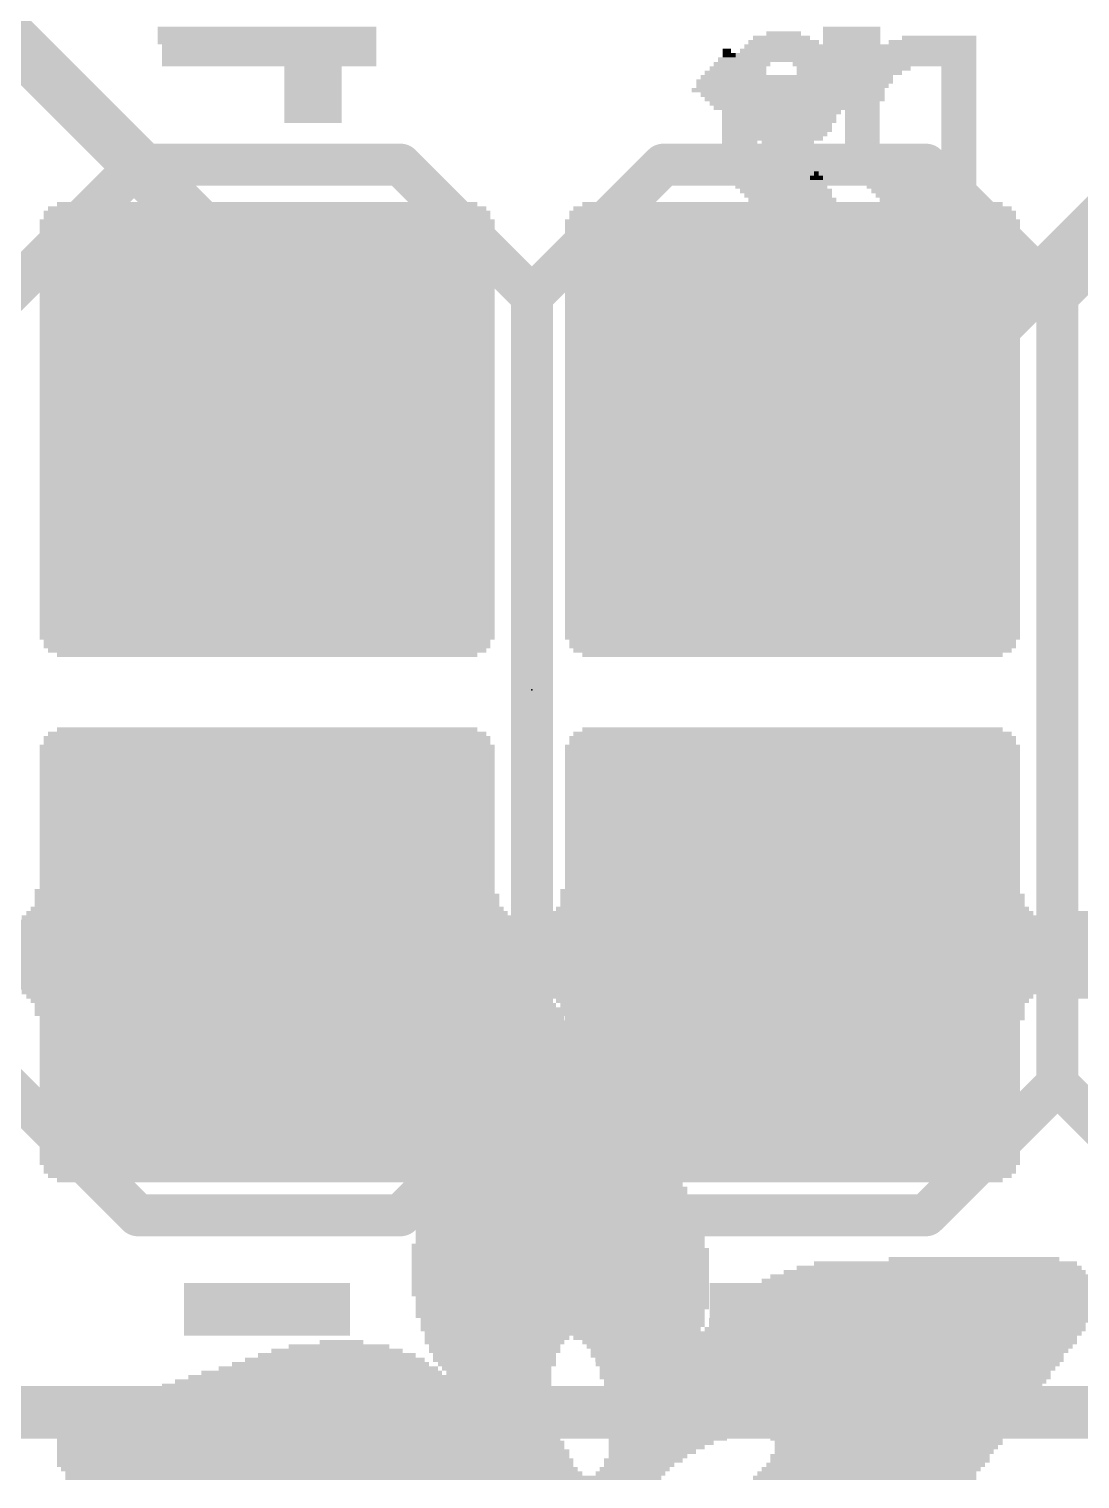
# Model space of a CAD drawing. Extents: x -0.1 to 50.9, y -0.1 to 23.
# Drawn here: x 22.97 to 28.05, y 7.61 to 14.63 of the extents above; entities that cross this region are included whole.
import ezdxf

# ---------------------------------------------------------------- set-up
doc = ezdxf.new("R2010")
doc.units = 0
for name, color, linetype in [('1', 12, 'CONTINUOUS'), ('16', 5, 'CONTINUOUS'), ('17', 110, 'CONTINUOUS'), ('200', 40, 'CONTINUOUS'), ('201', 6, 'CONTINUOUS'), ('21', 40, 'CONTINUOUS'), ('23', 53, 'CONTINUOUS')]:
    doc.layers.add(name, color=color, linetype=linetype)

# ---------------------------------------------------------------- blocks, each defined once
blk = doc.blocks.new('ROUNDP')
at = {"const_width": 0.5}
blk.add_lwpolyline([(0, -0.25, 1), (0, 0.25, 1), (0, -0.25)], format="xyb", dxfattribs=at)
blk = doc.blocks.new('RECT')
blk.add_solid([(-0.5, -0.5), (0.5, -0.5), (-0.5, 0.5), (0.5, 0.5)])

msp = doc.modelspace()

# ---------------------------------------------------------------- linework, layer by layer
at = {"layer": '1', "const_width": 0.254}
for points in [[(28.4191, 13.97), (27.1491, 12.7)], [(27.1491, 12.7), (26.67, 12.7)], [(38.227, 7.9375), (15.8115, 7.9375)]]:
    msp.add_lwpolyline(points, dxfattribs=at)
at = {"layer": '1', "const_width": 0.127}
for points in [[(26.67, 12.7635, 1), (26.67, 12.6365)], [(27.1041, 12.7449, 1), (27.194, 12.6551)], [(27.1491, 12.6365, 1), (27.1491, 12.7635)]]:
    msp.add_lwpolyline(points, format="xyb", dxfattribs=at)
at = {"layer": '16', "const_width": 0.254}
for points in [[(22.606, 14.859), (24.13, 13.335)], [(24.13, 13.335), (24.13, 12.7)]]:
    msp.add_lwpolyline(points, dxfattribs=at)
at = {"layer": '16', "const_width": 0.127}
for points in [[(24.1935, 13.335, 1), (24.0665, 13.335)], [(24.0851, 13.2901, 1), (24.1749, 13.3799)], [(24.0665, 12.7, 1), (24.1935, 12.7)]]:
    msp.add_lwpolyline(points, format="xyb", dxfattribs=at)
at = {"layer": '21', "const_width": 0.2032}
for points in [[(22.86, 13.335), (23.495, 13.97)], [(23.495, 13.97), (24.765, 13.97)], [(24.765, 13.97), (25.4, 13.335)], [(25.4, 13.335), (26.035, 13.97)], [(26.035, 13.97), (27.305, 13.97)], [(27.305, 13.97), (27.94, 13.335)], [(27.94, 13.335), (28.575, 13.97)], [(25.4, 13.335), (25.4, 9.525)], [(27.94, 13.335), (27.94, 9.525)], [(22.86, 9.525), (23.495, 8.89)], [(24.765, 8.89), (25.4, 9.525)], [(25.4, 9.525), (26.035, 8.89)], [(27.305, 8.89), (27.94, 9.525)], [(27.94, 9.525), (28.575, 8.89)], [(23.495, 8.89), (24.765, 8.89)], [(26.035, 8.89), (27.305, 8.89)]]:
    msp.add_lwpolyline(points, dxfattribs=at)
at = {"layer": '21', "const_width": 0.1016}
for points in [[(23.495, 14.0208, 1), (23.495, 13.9192)], [(23.5309, 13.9341, 1), (23.4591, 14.0059)], [(24.8009, 14.0059, 1), (24.7291, 13.9341)], [(24.765, 13.9192, 1), (24.765, 14.0208)], [(26.035, 14.0208, 1), (26.035, 13.9192)], [(26.0709, 13.9341, 1), (25.9991, 14.0059)], [(27.3409, 14.0059, 1), (27.2691, 13.9341)], [(27.305, 13.9192, 1), (27.305, 14.0208)], [(25.4508, 13.335, 1), (25.3492, 13.335)], [(25.3641, 13.3709, 1), (25.4359, 13.2991)], [(25.3641, 13.2991, 1), (25.4359, 13.3709)], [(27.9908, 13.335, 1), (27.8892, 13.335)], [(27.9041, 13.3709, 1), (27.9759, 13.2991)], [(27.9041, 13.2991, 1), (27.9759, 13.3709)], [(25.4359, 9.5609, 1), (25.3641, 9.4891)], [(25.4359, 9.4891, 1), (25.3641, 9.5609)], [(27.9759, 9.5609, 1), (27.9041, 9.4891)], [(27.9759, 9.4891, 1), (27.9041, 9.5609)], [(25.3492, 9.525, 1), (25.4508, 9.525)], [(27.8892, 9.525, 1), (27.9908, 9.525)], [(23.495, 8.9408, 1), (23.495, 8.8392)], [(23.4591, 8.8541, 1), (23.5309, 8.9259)], [(24.7291, 8.9259, 1), (24.8009, 8.8541)], [(24.765, 8.8392, 1), (24.765, 8.9408)], [(26.035, 8.9408, 1), (26.035, 8.8392)], [(25.9991, 8.8541, 1), (26.0709, 8.9259)], [(27.2691, 8.9259, 1), (27.3409, 8.8541)], [(27.305, 8.8392, 1), (27.305, 8.9408)]]:
    msp.add_lwpolyline(points, format="xyb", dxfattribs=at)
at = {"layer": '23'}
msp.add_point((25.4, 11.43), dxfattribs=at)

# ---------------------------------------------------------------- block references
at = {"layer": '17', "xscale": 1.6764, "yscale": 1.6764}
for p in [(24.13, 12.7), (24.13, 12.7), (26.67, 12.7), (26.67, 12.7), (24.13, 10.16), (24.13, 10.16), (26.67, 10.16), (26.67, 10.16)]:
    msp.add_blockref('ROUNDP', p, dxfattribs=at)
at = {"layer": '200'}
for p, xscale, yscale in [((24.1198, 14.6262), 1.0566, 0.0211), ((24.1198, 14.605), 1.0566, 0.0213), ((24.1198, 14.5838), 1.0566, 0.0211), ((26.9456, 14.6262), 0.2769, 0.0211), ((26.9456, 14.605), 0.2769, 0.0213), ((26.9456, 14.5838), 0.2769, 0.0211), ((24.1198, 14.5627), 1.0566, 0.0211), ((24.13, 14.5415), 1.0363, 0.0213), ((24.13, 14.5203), 1.0363, 0.0211), ((26.3423, 14.5203), 0.0406, 0.0211), ((26.9456, 14.5627), 0.2769, 0.0211), ((26.9456, 14.5415), 0.2769, 0.0213), ((26.9456, 14.5203), 0.2769, 0.0211), ((24.13, 14.4992), 1.0363, 0.0211), ((24.13, 14.478), 1.0363, 0.0213), ((24.13, 14.4568), 1.0363, 0.0211), ((24.3421, 14.4357), 0.2769, 0.0211), ((26.3639, 14.4357), 0.2108, 0.0211), ((26.3639, 14.4568), 0.1702, 0.0211), ((26.3525, 14.478), 0.1067, 0.0213), ((26.3538, 14.4992), 0.0635, 0.0211), ((26.9024, 14.4357), 0.3175, 0.0211), ((26.9126, 14.4568), 0.2972, 0.0211), ((26.9354, 14.4992), 0.2972, 0.0211), ((26.924, 14.478), 0.2743, 0.0213), ((24.3421, 14.4145), 0.2769, 0.0213), ((24.3421, 14.3933), 0.2769, 0.0211), ((24.3421, 14.3722), 0.2769, 0.0211), ((26.6179, 14.3722), 0.8458, 0.0211), ((26.6281, 14.3933), 0.8255, 0.0211), ((26.3843, 14.4145), 0.2972, 0.0213), ((26.8707, 14.4145), 0.381, 0.0213), ((24.3421, 14.351), 0.2769, 0.0213), ((24.3421, 14.3298), 0.2769, 0.0211), ((24.3421, 14.3087), 0.2769, 0.0211), ((26.5849, 14.3298), 0.8255, 0.0211), ((26.6065, 14.351), 0.823, 0.0213), ((26.6065, 14.3087), 0.7823, 0.0211), ((24.3421, 14.2875), 0.2769, 0.0213), ((24.3421, 14.2663), 0.2769, 0.0211), ((24.3421, 14.2452), 0.2769, 0.0211), ((24.3421, 14.224), 0.2769, 0.0213), ((26.6065, 14.2875), 0.7417, 0.0213), ((26.6078, 14.2663), 0.6985, 0.0211), ((26.6065, 14.2452), 0.6553, 0.0211), ((26.6078, 14.224), 0.5715, 0.0213), ((24.3421, 14.2028), 0.2769, 0.0211), ((24.3421, 14.1817), 0.2769, 0.0211), ((26.6167, 14.2028), 0.508, 0.0211), ((26.6065, 14.1817), 0.4013, 0.0211), ((26.6167, 14.1605), 0.254, 0.0213), ((24.1198, 13.7372), 2.159, 0.0211), ((24.1198, 13.7583), 2.1184, 0.0211), ((24.1198, 13.7795), 2.032, 0.0213), ((26.6598, 13.7372), 2.159, 0.0211), ((26.6598, 13.7583), 2.1184, 0.0211), ((26.6598, 13.7795), 2.032, 0.0213), ((24.1198, 13.6948), 2.1996, 0.0211), ((24.1198, 13.6737), 2.1996, 0.0211), ((24.1198, 13.716), 2.159, 0.0213), ((26.6598, 13.6948), 2.1996, 0.0211), ((26.6598, 13.6737), 2.1996, 0.0211), ((26.6598, 13.716), 2.159, 0.0213), ((24.1198, 13.6525), 2.1996, 0.0213), ((24.1198, 13.6313), 2.1996, 0.0211), ((24.1198, 13.6102), 2.1996, 0.0211), ((26.6598, 13.6525), 2.1996, 0.0213), ((26.6598, 13.6313), 2.1996, 0.0211), ((26.6598, 13.6102), 2.1996, 0.0211), ((24.1198, 13.589), 2.1996, 0.0213), ((24.1198, 13.5678), 2.1996, 0.0211), ((24.1198, 13.5467), 2.1996, 0.0211), ((24.1198, 13.5255), 2.1996, 0.0213), ((26.6598, 13.589), 2.1996, 0.0213), ((26.6598, 13.5678), 2.1996, 0.0211), ((26.6598, 13.5467), 2.1996, 0.0211), ((26.6598, 13.5255), 2.1996, 0.0213), ((24.1198, 13.5043), 2.1996, 0.0211), ((24.1198, 13.4832), 2.1996, 0.0211), ((24.1198, 13.462), 2.1996, 0.0213), ((26.6598, 13.5043), 2.1996, 0.0211), ((26.6598, 13.4832), 2.1996, 0.0211), ((26.6598, 13.462), 2.1996, 0.0213), ((24.1198, 13.4408), 2.1996, 0.0211), ((24.1198, 13.4197), 2.1996, 0.0211), ((24.1198, 13.3985), 2.1996, 0.0213), ((26.6598, 13.4408), 2.1996, 0.0211), ((26.6598, 13.4197), 2.1996, 0.0211), ((26.6598, 13.3985), 2.1996, 0.0213), ((24.1198, 13.3773), 2.1996, 0.0211), ((24.1198, 13.3562), 2.1996, 0.0211), ((24.1198, 13.335), 2.1996, 0.0213), ((24.1198, 13.3138), 2.1996, 0.0211), ((26.6598, 13.3773), 2.1996, 0.0211), ((26.6598, 13.3562), 2.1996, 0.0211), ((26.6598, 13.335), 2.1996, 0.0213), ((26.6598, 13.3138), 2.1996, 0.0211), ((24.1198, 13.2927), 2.1996, 0.0211), ((24.1198, 13.2715), 2.1996, 0.0213), ((24.1198, 13.2503), 2.1996, 0.0211), ((26.6598, 13.2927), 2.1996, 0.0211), ((26.6598, 13.2715), 2.1996, 0.0213), ((26.6598, 13.2503), 2.1996, 0.0211), ((24.1198, 13.2292), 2.1996, 0.0211), ((24.1198, 13.208), 2.1996, 0.0213), ((24.1198, 13.1868), 2.1996, 0.0211), ((26.6598, 13.2292), 2.1996, 0.0211), ((26.6598, 13.208), 2.1996, 0.0213), ((26.6598, 13.1868), 2.1996, 0.0211), ((24.1198, 13.1657), 2.1996, 0.0211), ((24.1198, 13.1445), 2.1996, 0.0213), ((24.1198, 13.1233), 2.1996, 0.0211), ((24.1198, 13.1022), 2.1996, 0.0211), ((26.6598, 13.1657), 2.1996, 0.0211), ((26.6598, 13.1445), 2.1996, 0.0213), ((26.6598, 13.1233), 2.1996, 0.0211), ((26.6598, 13.1022), 2.1996, 0.0211), ((24.1198, 13.081), 2.1996, 0.0213), ((24.1198, 13.0598), 2.1996, 0.0211), ((24.1198, 13.0387), 2.1996, 0.0211), ((26.6598, 13.081), 2.1996, 0.0213), ((26.6598, 13.0598), 2.1996, 0.0211), ((26.6598, 13.0387), 2.1996, 0.0211), ((24.1198, 13.0175), 2.1996, 0.0213), ((24.1198, 12.9963), 2.1996, 0.0211), ((24.1198, 12.9752), 2.1996, 0.0211), ((26.6598, 13.0175), 2.1996, 0.0213), ((26.6598, 12.9963), 2.1996, 0.0211), ((26.6598, 12.9752), 2.1996, 0.0211), ((24.1198, 12.954), 2.1996, 0.0213), ((24.1198, 12.9328), 2.1996, 0.0211), ((24.1198, 12.9117), 2.1996, 0.0211), ((26.6598, 12.954), 2.1996, 0.0213), ((26.6598, 12.9328), 2.1996, 0.0211), ((26.6598, 12.9117), 2.1996, 0.0211), ((24.1198, 12.8905), 2.1996, 0.0213), ((24.1198, 12.8693), 2.1996, 0.0211), ((24.1198, 12.8482), 2.1996, 0.0211), ((24.1198, 12.827), 2.1996, 0.0213), ((26.6598, 12.8905), 2.1996, 0.0213), ((26.6598, 12.8693), 2.1996, 0.0211), ((26.6598, 12.8482), 2.1996, 0.0211), ((26.6598, 12.827), 2.1996, 0.0213), ((24.1198, 12.8058), 2.1996, 0.0211), ((24.1198, 12.7847), 2.1996, 0.0211), ((24.1198, 12.7635), 2.1996, 0.0213), ((26.6598, 12.8058), 2.1996, 0.0211), ((26.6598, 12.7847), 2.1996, 0.0211), ((26.6598, 12.7635), 2.1996, 0.0213), ((24.1198, 12.7423), 2.1996, 0.0211), ((24.1198, 12.7212), 2.1996, 0.0211), ((24.1198, 12.7), 2.1996, 0.0213), ((26.6598, 12.7423), 2.1996, 0.0211), ((26.6598, 12.7212), 2.1996, 0.0211), ((26.6598, 12.7), 2.1996, 0.0213), ((24.1198, 12.6788), 2.1996, 0.0211), ((24.1198, 12.6577), 2.1996, 0.0211), ((24.1198, 12.6365), 2.1996, 0.0213), ((24.1198, 12.6153), 2.1996, 0.0211), ((26.6598, 12.6788), 2.1996, 0.0211), ((26.6598, 12.6577), 2.1996, 0.0211), ((26.6598, 12.6365), 2.1996, 0.0213), ((26.6598, 12.6153), 2.1996, 0.0211), ((24.1198, 12.5942), 2.1996, 0.0211), ((24.1198, 12.573), 2.1996, 0.0213), ((24.1198, 12.5518), 2.1996, 0.0211), ((26.6598, 12.5942), 2.1996, 0.0211), ((26.6598, 12.573), 2.1996, 0.0213), ((26.6598, 12.5518), 2.1996, 0.0211), ((24.1198, 12.5307), 2.1996, 0.0211), ((24.1198, 12.5095), 2.1996, 0.0213), ((24.1198, 12.4883), 2.1996, 0.0211), ((26.6598, 12.5307), 2.1996, 0.0211), ((26.6598, 12.5095), 2.1996, 0.0213), ((26.6598, 12.4883), 2.1996, 0.0211), ((24.1198, 12.4672), 2.1996, 0.0211), ((24.1198, 12.446), 2.1996, 0.0213), ((24.1198, 12.4248), 2.1996, 0.0211), ((24.1198, 12.4037), 2.1996, 0.0211), ((26.6598, 12.4672), 2.1996, 0.0211), ((26.6598, 12.446), 2.1996, 0.0213), ((26.6598, 12.4248), 2.1996, 0.0211), ((26.6598, 12.4037), 2.1996, 0.0211), ((24.1198, 12.3825), 2.1996, 0.0213), ((24.1198, 12.3613), 2.1996, 0.0211), ((24.1198, 12.3402), 2.1996, 0.0211), ((26.6598, 12.3825), 2.1996, 0.0213), ((26.6598, 12.3613), 2.1996, 0.0211), ((26.6598, 12.3402), 2.1996, 0.0211), ((24.1198, 12.319), 2.1996, 0.0213), ((24.1198, 12.2978), 2.1996, 0.0211), ((24.1198, 12.2767), 2.1996, 0.0211), ((26.6598, 12.319), 2.1996, 0.0213), ((26.6598, 12.2978), 2.1996, 0.0211), ((26.6598, 12.2767), 2.1996, 0.0211), ((24.1198, 12.2555), 2.1996, 0.0213), ((24.1198, 12.2343), 2.1996, 0.0211), ((24.1198, 12.2132), 2.1996, 0.0211), ((24.1198, 12.192), 2.1996, 0.0213), ((26.6598, 12.2555), 2.1996, 0.0213), ((26.6598, 12.2343), 2.1996, 0.0211), ((26.6598, 12.2132), 2.1996, 0.0211), ((26.6598, 12.192), 2.1996, 0.0213), ((24.1198, 12.1708), 2.1996, 0.0211), ((24.1198, 12.1497), 2.1996, 0.0211), ((24.1198, 12.1285), 2.1996, 0.0213), ((26.6598, 12.1708), 2.1996, 0.0211), ((26.6598, 12.1497), 2.1996, 0.0211), ((26.6598, 12.1285), 2.1996, 0.0213), ((24.1198, 12.1073), 2.1996, 0.0211), ((24.1198, 12.0862), 2.1996, 0.0211), ((24.1198, 12.065), 2.1996, 0.0213), ((26.6598, 12.1073), 2.1996, 0.0211), ((26.6598, 12.0862), 2.1996, 0.0211), ((26.6598, 12.065), 2.1996, 0.0213), ((24.1198, 12.0438), 2.1996, 0.0211), ((24.1198, 12.0227), 2.1996, 0.0211), ((24.1198, 12.0015), 2.1996, 0.0213), ((24.1198, 11.9803), 2.1996, 0.0211), ((26.6598, 12.0438), 2.1996, 0.0211), ((26.6598, 12.0227), 2.1996, 0.0211), ((26.6598, 12.0015), 2.1996, 0.0213), ((26.6598, 11.9803), 2.1996, 0.0211), ((24.1198, 11.9592), 2.1996, 0.0211), ((24.1198, 11.938), 2.1996, 0.0213), ((24.1198, 11.9168), 2.1996, 0.0211), ((26.6598, 11.9592), 2.1996, 0.0211), ((26.6598, 11.938), 2.1996, 0.0213), ((26.6598, 11.9168), 2.1996, 0.0211), ((24.1198, 11.8957), 2.1996, 0.0211), ((24.1198, 11.8745), 2.1996, 0.0213), ((24.1198, 11.8533), 2.1996, 0.0211), ((26.6598, 11.8957), 2.1996, 0.0211), ((26.6598, 11.8745), 2.1996, 0.0213), ((26.6598, 11.8533), 2.1996, 0.0211), ((24.1198, 11.8322), 2.1996, 0.0211), ((24.1198, 11.811), 2.1996, 0.0213), ((24.1198, 11.7898), 2.1996, 0.0211), ((26.6598, 11.8322), 2.1996, 0.0211), ((26.6598, 11.811), 2.1996, 0.0213), ((26.6598, 11.7898), 2.1996, 0.0211), ((24.1198, 11.7687), 2.1996, 0.0211), ((24.1198, 11.7475), 2.1996, 0.0213), ((24.1198, 11.7263), 2.1996, 0.0211), ((24.1198, 11.7052), 2.1996, 0.0211), ((26.6598, 11.7687), 2.1996, 0.0211), ((26.6598, 11.7475), 2.1996, 0.0213), ((26.6598, 11.7263), 2.1996, 0.0211), ((26.6598, 11.7052), 2.1996, 0.0211), ((24.1198, 11.684), 2.1996, 0.0213), ((24.1198, 11.6628), 2.159, 0.0211), ((24.1198, 11.6417), 2.159, 0.0211), ((26.6598, 11.684), 2.1996, 0.0213), ((26.6598, 11.6628), 2.159, 0.0211), ((26.6598, 11.6417), 2.159, 0.0211), ((24.1198, 11.6205), 2.1184, 0.0213), ((24.1198, 11.5993), 2.032, 0.0211), ((26.6598, 11.6205), 2.1184, 0.0213), ((26.6598, 11.5993), 2.032, 0.0211), ((24.1198, 11.2183), 2.1184, 0.0211), ((24.1198, 11.2395), 2.032, 0.0213), ((26.6598, 11.2183), 2.1184, 0.0211), ((26.6598, 11.2395), 2.032, 0.0213), ((24.1198, 11.1548), 2.1996, 0.0211), ((24.1198, 11.1972), 2.159, 0.0211), ((24.1198, 11.176), 2.159, 0.0213), ((26.6598, 11.1548), 2.1996, 0.0211), ((26.6598, 11.1972), 2.159, 0.0211), ((26.6598, 11.176), 2.159, 0.0213), ((24.1198, 11.1337), 2.1996, 0.0211), ((24.1198, 11.1125), 2.1996, 0.0213), ((24.1198, 11.0913), 2.1996, 0.0211), ((24.1198, 11.0702), 2.1996, 0.0211), ((26.6598, 11.1337), 2.1996, 0.0211), ((26.6598, 11.1125), 2.1996, 0.0213), ((26.6598, 11.0913), 2.1996, 0.0211), ((26.6598, 11.0702), 2.1996, 0.0211), ((24.1198, 11.049), 2.1996, 0.0213), ((24.1198, 11.0278), 2.1996, 0.0211), ((24.1198, 11.0067), 2.1996, 0.0211), ((26.6598, 11.049), 2.1996, 0.0213), ((26.6598, 11.0278), 2.1996, 0.0211), ((26.6598, 11.0067), 2.1996, 0.0211), ((24.1198, 10.9855), 2.1996, 0.0213), ((24.1198, 10.9643), 2.1996, 0.0211), ((24.1198, 10.9432), 2.1996, 0.0211), ((26.6598, 10.9855), 2.1996, 0.0213), ((26.6598, 10.9643), 2.1996, 0.0211), ((26.6598, 10.9432), 2.1996, 0.0211), ((24.1198, 10.922), 2.1996, 0.0213), ((24.1198, 10.9008), 2.1996, 0.0211), ((24.1198, 10.8797), 2.1996, 0.0211), ((24.1198, 10.8585), 2.1996, 0.0213), ((26.6598, 10.922), 2.1996, 0.0213), ((26.6598, 10.9008), 2.1996, 0.0211), ((26.6598, 10.8797), 2.1996, 0.0211), ((26.6598, 10.8585), 2.1996, 0.0213), ((24.1198, 10.8373), 2.1996, 0.0211), ((24.1198, 10.8162), 2.1996, 0.0211), ((24.1198, 10.795), 2.1996, 0.0213), ((26.6598, 10.8373), 2.1996, 0.0211), ((26.6598, 10.8162), 2.1996, 0.0211), ((26.6598, 10.795), 2.1996, 0.0213), ((24.1198, 10.7738), 2.1996, 0.0211), ((24.1198, 10.7527), 2.1996, 0.0211), ((24.1198, 10.7315), 2.1996, 0.0213), ((26.6598, 10.7738), 2.1996, 0.0211), ((26.6598, 10.7527), 2.1996, 0.0211), ((26.6598, 10.7315), 2.1996, 0.0213), ((24.1198, 10.7103), 2.1996, 0.0211), ((24.1198, 10.6892), 2.1996, 0.0211), ((24.1198, 10.668), 2.1996, 0.0213), ((26.6598, 10.7103), 2.1996, 0.0211), ((26.6598, 10.6892), 2.1996, 0.0211), ((26.6598, 10.668), 2.1996, 0.0213), ((24.1198, 10.6468), 2.1996, 0.0211), ((24.1198, 10.6257), 2.1996, 0.0211), ((24.1198, 10.6045), 2.1996, 0.0213), ((24.1198, 10.5833), 2.1996, 0.0211), ((26.6598, 10.6468), 2.1996, 0.0211), ((26.6598, 10.6257), 2.1996, 0.0211), ((26.6598, 10.6045), 2.1996, 0.0213), ((26.6598, 10.5833), 2.1996, 0.0211), ((24.1198, 10.5622), 2.1996, 0.0211), ((24.1198, 10.541), 2.1996, 0.0213), ((24.1198, 10.5198), 2.1996, 0.0211), ((26.6598, 10.5622), 2.1996, 0.0211), ((26.6598, 10.541), 2.1996, 0.0213), ((26.6598, 10.5198), 2.1996, 0.0211), ((24.1084, 10.4563), 2.2225, 0.0211), ((24.1198, 10.4987), 2.1996, 0.0211), ((24.1198, 10.4775), 2.1996, 0.0213), ((26.6484, 10.4563), 2.2225, 0.0211), ((26.6598, 10.4987), 2.1996, 0.0211), ((26.6598, 10.4775), 2.1996, 0.0213), ((24.1198, 10.3717), 2.286, 0.0211), ((24.1198, 10.4352), 2.2454, 0.0211), ((24.1198, 10.414), 2.2454, 0.0213), ((24.1198, 10.3928), 2.2454, 0.0211), ((26.6598, 10.3717), 2.286, 0.0211), ((26.6598, 10.4352), 2.2454, 0.0211), ((26.6598, 10.414), 2.2454, 0.0213), ((26.6598, 10.3928), 2.2454, 0.0211), ((24.1198, 10.3082), 2.4536, 0.0211), ((24.1198, 10.3293), 2.3724, 0.0211), ((24.1198, 10.3505), 2.3266, 0.0213), ((26.6586, 10.3082), 2.4562, 0.0211), ((26.6598, 10.3293), 2.3724, 0.0211), ((26.6598, 10.3505), 2.3266, 0.0213), ((29.1998, 10.3082), 2.4536, 0.0211), ((29.1998, 10.3293), 2.3724, 0.0211), ((29.1998, 10.3505), 2.3266, 0.0213), ((25.3898, 10.287), 19.9796, 0.0213), ((25.3898, 10.2658), 19.9796, 0.0211), ((25.3898, 10.2447), 19.9796, 0.0211), ((25.3898, 10.2235), 19.9796, 0.0213), ((25.3898, 10.2023), 19.9796, 0.0211), ((25.3898, 10.1812), 19.9796, 0.0211), ((25.3898, 10.16), 19.9796, 0.0213), ((25.3898, 10.1388), 19.9796, 0.0211), ((25.3898, 10.1177), 19.9796, 0.0211), ((25.3898, 10.0965), 19.9796, 0.0213), ((25.3898, 10.0753), 19.9796, 0.0211), ((25.3898, 10.0542), 19.9796, 0.0211), ((25.3898, 10.033), 19.9796, 0.0213), ((25.3898, 10.0118), 19.9796, 0.0211), ((24.1198, 9.9907), 2.4536, 0.0211), ((24.1198, 9.9695), 2.3724, 0.0213), ((24.1198, 9.9483), 2.3266, 0.0211), ((26.6586, 9.9907), 2.4562, 0.0211), ((26.6598, 9.9695), 2.3724, 0.0213), ((26.6598, 9.9483), 2.3266, 0.0211), ((29.1998, 9.9907), 2.4536, 0.0211), ((29.1998, 9.9695), 2.3724, 0.0213), ((29.1998, 9.9483), 2.3266, 0.0211), ((24.1198, 9.9272), 2.286, 0.0211), ((24.1198, 9.906), 2.2454, 0.0213), ((24.1198, 9.8848), 2.2454, 0.0211), ((26.6598, 9.9272), 2.286, 0.0211), ((26.6598, 9.906), 2.2454, 0.0213), ((26.6598, 9.8848), 2.2454, 0.0211), ((24.1198, 9.8637), 2.2454, 0.0211), ((24.1313, 9.8425), 2.2225, 0.0213), ((24.1198, 9.8213), 2.1996, 0.0211), ((26.6598, 9.8637), 2.2454, 0.0211), ((26.6713, 9.8425), 2.2225, 0.0213), ((26.6598, 9.8213), 2.1996, 0.0211), ((24.1198, 9.8002), 2.1996, 0.0211), ((24.1198, 9.779), 2.1996, 0.0213), ((24.1198, 9.7578), 2.1996, 0.0211), ((24.1198, 9.7367), 2.1996, 0.0211), ((26.6598, 9.8002), 2.1996, 0.0211), ((26.6598, 9.779), 2.1996, 0.0213), ((26.6598, 9.7578), 2.1996, 0.0211), ((26.6598, 9.7367), 2.1996, 0.0211), ((24.1198, 9.7155), 2.1996, 0.0213), ((24.1198, 9.6943), 2.1996, 0.0211), ((24.1198, 9.6732), 2.1996, 0.0211), ((26.6598, 9.7155), 2.1996, 0.0213), ((26.6598, 9.6943), 2.1996, 0.0211), ((26.6598, 9.6732), 2.1996, 0.0211), ((24.1198, 9.652), 2.1996, 0.0213), ((24.1198, 9.6308), 2.1996, 0.0211), ((24.1198, 9.6097), 2.1996, 0.0211), ((26.6598, 9.652), 2.1996, 0.0213), ((26.6598, 9.6308), 2.1996, 0.0211), ((26.6598, 9.6097), 2.1996, 0.0211), ((24.1198, 9.5885), 2.1996, 0.0213), ((24.1198, 9.5673), 2.1996, 0.0211), ((24.1198, 9.5462), 2.1996, 0.0211), ((26.6598, 9.5885), 2.1996, 0.0213), ((26.6598, 9.5673), 2.1996, 0.0211), ((26.6598, 9.5462), 2.1996, 0.0211), ((24.1198, 9.525), 2.1996, 0.0213), ((24.1198, 9.5038), 2.1996, 0.0211), ((24.1198, 9.4827), 2.1996, 0.0211), ((24.1198, 9.4615), 2.1996, 0.0213), ((26.6598, 9.525), 2.1996, 0.0213), ((26.6598, 9.5038), 2.1996, 0.0211), ((26.6598, 9.4827), 2.1996, 0.0211), ((26.6598, 9.4615), 2.1996, 0.0213), ((24.1198, 9.4403), 2.1996, 0.0211), ((24.1198, 9.4192), 2.1996, 0.0211), ((24.1198, 9.398), 2.1996, 0.0213), ((26.6598, 9.4403), 2.1996, 0.0211), ((26.6598, 9.4192), 2.1996, 0.0211), ((26.6598, 9.398), 2.1996, 0.0213), ((24.1198, 9.3768), 2.1996, 0.0211), ((24.1198, 9.3557), 2.1996, 0.0211), ((24.1198, 9.3345), 2.1996, 0.0213), ((26.6598, 9.3768), 2.1996, 0.0211), ((26.6598, 9.3557), 2.1996, 0.0211), ((26.6598, 9.3345), 2.1996, 0.0213), ((24.1198, 9.3133), 2.1996, 0.0211), ((24.1198, 9.2922), 2.1996, 0.0211), ((24.1198, 9.271), 2.1996, 0.0213), ((24.1198, 9.2498), 2.1996, 0.0211), ((26.6598, 9.3133), 2.1996, 0.0211), ((26.6598, 9.2922), 2.1996, 0.0211), ((26.6598, 9.271), 2.1996, 0.0213), ((26.6598, 9.2498), 2.1996, 0.0211), ((24.1198, 9.2287), 2.1996, 0.0211), ((24.1198, 9.2075), 2.1996, 0.0213), ((24.1198, 9.1863), 2.1996, 0.0211), ((26.6598, 9.2287), 2.1996, 0.0211), ((26.6598, 9.2075), 2.1996, 0.0213), ((26.6598, 9.1863), 2.1996, 0.0211), ((24.1198, 9.1652), 2.1996, 0.0211), ((24.1198, 9.144), 2.1996, 0.0213), ((24.1198, 9.1228), 2.159, 0.0211), ((26.6598, 9.1652), 2.1996, 0.0211), ((26.6598, 9.144), 2.1996, 0.0213), ((26.6598, 9.1228), 2.159, 0.0211), ((24.1198, 9.1017), 2.159, 0.0211), ((24.1198, 9.0805), 2.1184, 0.0213), ((24.1198, 9.0593), 2.032, 0.0211), ((26.6598, 9.1017), 2.159, 0.0211), ((26.6598, 9.0805), 2.1184, 0.0213), ((26.6598, 9.0593), 2.032, 0.0211), ((24.1198, 8.5513), 0.8026, 0.0211), ((26.6598, 8.5513), 0.8026, 0.0211), ((24.1198, 8.5302), 0.8026, 0.0211), ((24.1198, 8.509), 0.8026, 0.0213), ((24.1198, 8.4878), 0.8026, 0.0211), ((26.6598, 8.5302), 0.8026, 0.0211), ((26.6598, 8.509), 0.8026, 0.0213), ((26.6598, 8.4878), 0.8026, 0.0211), ((24.1198, 8.4667), 0.8026, 0.0211), ((24.1198, 8.4455), 0.8026, 0.0213), ((24.1198, 8.4243), 0.8026, 0.0211), ((26.6598, 8.4667), 0.8026, 0.0211), ((26.6598, 8.4455), 0.8026, 0.0213), ((26.6598, 8.4243), 0.8026, 0.0211), ((24.1198, 8.4032), 0.8026, 0.0211), ((24.1198, 8.382), 0.8026, 0.0213), ((24.1198, 8.3608), 0.8026, 0.0211), ((24.1198, 8.3397), 0.8026, 0.0211), ((26.6598, 8.4032), 0.8026, 0.0211), ((26.6598, 8.382), 0.8026, 0.0213), ((26.6598, 8.3608), 0.8026, 0.0211), ((26.6598, 8.3397), 0.8026, 0.0211), ((24.1198, 8.3185), 0.8026, 0.0213), ((26.6598, 8.3185), 0.8026, 0.0213)]:
    msp.add_blockref('RECT', p, dxfattribs=dict(at, xscale=xscale, yscale=yscale))
at = {"layer": '201', "rotation": 180}
for p, xscale, yscale in [((26.6065, 14.5838), 0.2743, 0.0211), ((26.6167, 14.605), 0.1676, 0.0213), ((27.3685, 14.5838), 0.3607, 0.0211), ((26.6167, 14.5203), 0.4216, 0.0211), ((26.6167, 14.5415), 0.381, 0.0213), ((26.6167, 14.5627), 0.3404, 0.0211), ((27.305, 14.5203), 0.4877, 0.0211), ((27.3152, 14.5415), 0.4674, 0.0213), ((27.3368, 14.5627), 0.4242, 0.0211), ((26.4579, 14.4568), 0.1905, 0.0211), ((26.4478, 14.4357), 0.1702, 0.0211), ((26.6167, 14.4992), 0.4674, 0.0211), ((26.6167, 14.478), 0.4674, 0.0213), ((26.7653, 14.4568), 0.2108, 0.0211), ((26.7754, 14.4357), 0.1905, 0.0211), ((27.1043, 14.4357), 0.254, 0.0211), ((27.2733, 14.4568), 0.5512, 0.0211), ((27.2834, 14.478), 0.5309, 0.0213), ((27.2948, 14.4992), 0.508, 0.0211), ((27.4638, 14.4357), 0.1702, 0.0211), ((26.416, 14.3933), 0.1473, 0.0211), ((26.416, 14.3722), 0.1473, 0.0211), ((26.4262, 14.4145), 0.1676, 0.0213), ((26.7856, 14.4145), 0.1702, 0.0213), ((26.8072, 14.3933), 0.1676, 0.0211), ((26.8072, 14.3722), 0.1676, 0.0211), ((27.0497, 14.3933), 0.1905, 0.0211), ((27.0497, 14.3722), 0.1905, 0.0211), ((27.0828, 14.4145), 0.2108, 0.0213), ((27.4638, 14.4145), 0.1702, 0.0213), ((27.4638, 14.3933), 0.1702, 0.0211), ((27.4638, 14.3722), 0.1702, 0.0211), ((26.4046, 14.3298), 0.1702, 0.0211), ((26.4046, 14.3087), 0.1702, 0.0211), ((26.416, 14.351), 0.1473, 0.0213), ((26.8072, 14.351), 0.1676, 0.0213), ((26.8072, 14.3298), 0.1676, 0.0211), ((26.8072, 14.3087), 0.1676, 0.0211), ((27.0294, 14.351), 0.1905, 0.0213), ((27.0192, 14.3298), 0.1702, 0.0211), ((27.0192, 14.3087), 0.1702, 0.0211), ((27.4638, 14.351), 0.1702, 0.0213), ((27.4638, 14.3298), 0.1702, 0.0211), ((27.4638, 14.3087), 0.1702, 0.0211), ((26.4147, 14.2452), 0.1905, 0.0211), ((26.4046, 14.2875), 0.1702, 0.0213), ((26.4046, 14.2663), 0.1702, 0.0211), ((26.4262, 14.224), 0.2134, 0.0213), ((26.7754, 14.224), 0.1905, 0.0213), ((26.7957, 14.2452), 0.1905, 0.0211), ((26.8072, 14.2875), 0.1676, 0.0213), ((26.8072, 14.2663), 0.1676, 0.0211), ((27.0091, 14.2875), 0.1905, 0.0213), ((26.9977, 14.2663), 0.1676, 0.0211), ((26.9977, 14.2452), 0.1676, 0.0211), ((26.9977, 14.224), 0.1676, 0.0213), ((27.4638, 14.2875), 0.1702, 0.0213), ((27.4638, 14.2663), 0.1702, 0.0211), ((27.4638, 14.2452), 0.1702, 0.0211), ((27.4638, 14.224), 0.1702, 0.0213), ((26.4363, 14.2028), 0.2337, 0.0211), ((26.5849, 14.1605), 0.5309, 0.0213), ((26.5951, 14.1817), 0.5512, 0.0211), ((26.7653, 14.2028), 0.2108, 0.0211), ((26.9977, 14.2028), 0.1676, 0.0211), ((26.9977, 14.1817), 0.1676, 0.0211), ((26.9977, 14.1605), 0.1676, 0.0213), ((27.4638, 14.2028), 0.1702, 0.0211), ((27.4638, 14.1817), 0.1702, 0.0211), ((27.4638, 14.1605), 0.1702, 0.0213), ((26.5849, 14.1393), 0.5309, 0.0211), ((26.5735, 14.1182), 0.508, 0.0211), ((26.5633, 14.097), 0.4877, 0.0213), ((26.9977, 14.1393), 0.1676, 0.0211), ((26.9977, 14.1182), 0.1676, 0.0211), ((26.9977, 14.097), 0.1676, 0.0213), ((27.4638, 14.1393), 0.1702, 0.0211), ((27.4638, 14.1182), 0.1702, 0.0211), ((27.4638, 14.097), 0.1702, 0.0213), ((26.4046, 14.0758), 0.1702, 0.0211), ((26.4046, 14.0547), 0.1702, 0.0211), ((26.416, 14.0335), 0.1473, 0.0213), ((26.637, 14.0758), 0.254, 0.0211), ((26.6484, 14.0547), 0.1499, 0.0211), ((26.9977, 14.0758), 0.1676, 0.0211), ((27.0192, 14.0547), 0.1702, 0.0211), ((27.0192, 14.0335), 0.1702, 0.0213), ((27.4638, 14.0758), 0.1702, 0.0211), ((27.4638, 14.0547), 0.1702, 0.0211), ((27.4638, 14.0335), 0.1702, 0.0213), ((26.4262, 14.0123), 0.1676, 0.0211), ((26.4262, 13.9912), 0.1676, 0.0211), ((26.4262, 13.97), 0.1676, 0.0213), ((26.4478, 13.9488), 0.1702, 0.0211), ((27.0192, 14.0123), 0.1702, 0.0211), ((27.0294, 13.9912), 0.1905, 0.0211), ((27.0497, 13.97), 0.1905, 0.0213), ((27.0497, 13.9488), 0.1905, 0.0211), ((27.4638, 14.0123), 0.1702, 0.0211), ((27.4638, 13.9912), 0.1702, 0.0211), ((27.4638, 13.97), 0.1702, 0.0213), ((27.4638, 13.9488), 0.1702, 0.0211), ((26.4579, 13.9065), 0.1905, 0.0213), ((26.4478, 13.9277), 0.1702, 0.0211), ((26.4897, 13.8853), 0.2134, 0.0211), ((26.7538, 13.8853), 0.1067, 0.0211), ((26.7754, 13.9065), 0.0635, 0.0213), ((26.7754, 13.9277), 0.0229, 0.0211), ((27.1043, 13.9065), 0.254, 0.0213), ((27.0828, 13.9277), 0.2108, 0.0211), ((27.2733, 13.8853), 0.5512, 0.0211), ((27.4638, 13.9277), 0.1702, 0.0211), ((27.4638, 13.9065), 0.1702, 0.0213), ((26.6052, 13.8642), 0.4445, 0.0211), ((26.6281, 13.843), 0.4445, 0.0213), ((26.6383, 13.8218), 0.4242, 0.0211), ((27.2834, 13.8642), 0.5309, 0.0211), ((27.2948, 13.843), 0.508, 0.0213), ((27.305, 13.8218), 0.4877, 0.0211), ((26.6586, 13.8007), 0.4242, 0.0211), ((26.6484, 13.7795), 0.3581, 0.0213), ((26.6383, 13.7583), 0.2972, 0.0211), ((26.6383, 13.7372), 0.1702, 0.0211), ((27.3152, 13.8007), 0.4674, 0.0211), ((27.3368, 13.7795), 0.4242, 0.0213), ((27.3685, 13.7583), 0.3607, 0.0211), ((25.3467, 9.9483), 0.254, 0.0211), ((25.3467, 9.9695), 0.2134, 0.0213), ((25.3568, 9.9907), 0.1067, 0.0211), ((25.3568, 9.8848), 0.3607, 0.0211), ((25.3467, 9.906), 0.3404, 0.0213), ((25.3467, 9.9272), 0.2946, 0.0211), ((25.3682, 9.8213), 0.4242, 0.0211), ((25.3568, 9.8637), 0.4013, 0.0211), ((25.3568, 9.8425), 0.4013, 0.0213), ((25.3797, 9.7367), 0.5283, 0.0211), ((25.3682, 9.8002), 0.4648, 0.0211), ((25.3784, 9.779), 0.4851, 0.0213), ((25.3784, 9.7578), 0.4851, 0.0211), ((25.3886, 9.6732), 0.5918, 0.0211), ((25.3898, 9.7155), 0.5486, 0.0213), ((25.3898, 9.6943), 0.5486, 0.0211), ((25.4, 9.6097), 0.6553, 0.0211), ((25.4, 9.652), 0.6147, 0.0213), ((25.4102, 9.6308), 0.635, 0.0211), ((25.4203, 9.5462), 0.7417, 0.0211), ((25.4102, 9.5885), 0.6756, 0.0213), ((25.4216, 9.5673), 0.6985, 0.0211), ((25.4318, 9.4827), 0.8052, 0.0211), ((25.4318, 9.4615), 0.8052, 0.0213), ((25.4203, 9.525), 0.7417, 0.0213), ((25.4305, 9.5038), 0.762, 0.0211), ((25.4419, 9.4192), 0.8661, 0.0211), ((25.4533, 9.398), 0.889, 0.0213), ((25.4419, 9.4403), 0.8255, 0.0211), ((25.4622, 9.3345), 0.9525, 0.0213), ((25.4521, 9.3557), 0.9322, 0.0211), ((25.4533, 9.3768), 0.889, 0.0211), ((25.4635, 9.2922), 0.9957, 0.0211), ((25.4737, 9.271), 1.016, 0.0213), ((25.4838, 9.2498), 1.0363, 0.0211), ((25.4622, 9.3133), 0.9525, 0.0211), ((25.4851, 9.2075), 1.0795, 0.0213), ((25.4953, 9.1863), 1.0998, 0.0211), ((25.4838, 9.2287), 1.0363, 0.0211), ((25.494, 9.144), 1.143, 0.0213), ((25.5054, 9.1228), 1.1659, 0.0211), ((25.4953, 9.1652), 1.0998, 0.0211), ((25.5054, 9.0805), 1.2065, 0.0213), ((25.5156, 9.0593), 1.2268, 0.0211), ((25.5156, 9.0382), 1.2268, 0.0211), ((25.5054, 9.1017), 1.1659, 0.0211), ((25.5168, 9.017), 1.27, 0.0213), ((25.5168, 8.9958), 1.27, 0.0211), ((25.527, 8.9747), 1.2903, 0.0211), ((25.5168, 8.9535), 1.3106, 0.0213), ((25.527, 8.9323), 1.331, 0.0211), ((25.527, 8.9112), 1.331, 0.0211), ((25.527, 8.8688), 1.3767, 0.0211), ((25.527, 8.8477), 1.3767, 0.0211), ((25.527, 8.8265), 1.3767, 0.0213), ((25.527, 8.89), 1.331, 0.0213), ((25.5372, 8.8053), 1.397, 0.0211), ((25.5372, 8.7842), 1.397, 0.0211), ((25.5372, 8.763), 1.397, 0.0213), ((25.527, 8.7418), 1.4173, 0.0211), ((25.5372, 8.7207), 1.4376, 0.0211), ((25.5372, 8.6995), 1.4376, 0.0213), ((25.5372, 8.6783), 1.4376, 0.0211), ((25.5372, 8.6572), 1.4376, 0.0211), ((25.5372, 8.636), 1.4376, 0.0213), ((25.5372, 8.6148), 1.4376, 0.0211), ((27.3469, 8.6148), 1.4605, 0.0211), ((27.3685, 8.636), 1.3767, 0.0213), ((27.399, 8.6572), 1.27, 0.0211), ((27.5374, 8.6783), 0.8255, 0.0211), ((25.5372, 8.5937), 1.4376, 0.0211), ((25.5372, 8.5725), 1.4376, 0.0213), ((25.5372, 8.5513), 1.4376, 0.0211), ((27.2948, 8.5513), 1.651, 0.0211), ((27.3037, 8.5725), 1.5875, 0.0213), ((27.3253, 8.5937), 1.5443, 0.0211), ((25.5372, 8.5302), 1.4376, 0.0211), ((25.5372, 8.509), 1.4376, 0.0213), ((25.5473, 8.4878), 1.4173, 0.0211), ((27.2517, 8.4878), 1.7374, 0.0211), ((27.2631, 8.509), 1.7145, 0.0213), ((27.2834, 8.5302), 1.6739, 0.0211), ((25.5473, 8.4667), 1.4173, 0.0211), ((25.5473, 8.4455), 1.4173, 0.0213), ((25.5372, 8.4243), 1.397, 0.0211), ((27.2097, 8.4243), 1.8212, 0.0211), ((27.2199, 8.4455), 1.8009, 0.0213), ((27.2313, 8.4667), 1.778, 0.0211), ((25.5372, 8.4032), 1.397, 0.0211), ((25.5384, 8.3397), 1.3538, 0.0211), ((25.5486, 8.382), 1.3741, 0.0213), ((25.5486, 8.3608), 1.3741, 0.0211), ((27.1564, 8.3397), 1.8415, 0.0211), ((27.1767, 8.382), 1.8415, 0.0213), ((27.1666, 8.3608), 1.8212, 0.0211), ((27.1882, 8.4032), 1.8186, 0.0211), ((24.4793, 8.2762), 0.2108, 0.0211), ((26.4693, 8.3185), 3.175, 0.0213), ((25.2311, 8.2973), 0.6985, 0.0211), ((25.2197, 8.2762), 0.6756, 0.0211), ((26.8173, 8.2973), 2.4333, 0.0211), ((26.8389, 8.2762), 2.3901, 0.0211), ((24.4577, 8.2127), 0.762, 0.0211), ((24.4577, 8.2338), 0.635, 0.0211), ((24.4678, 8.255), 0.4877, 0.0213), ((25.2197, 8.255), 0.635, 0.0213), ((25.2197, 8.2338), 0.635, 0.0211), ((25.2197, 8.2127), 0.5944, 0.0211), ((26.8389, 8.255), 2.3495, 0.0213), ((26.8389, 8.2338), 2.3089, 0.0211), ((26.8275, 8.2127), 2.286, 0.0211), ((24.384, 8.128), 1.1633, 0.0213), ((24.4158, 8.1492), 1.0592, 0.0211), ((24.4259, 8.1703), 0.9525, 0.0211), ((24.4475, 8.1915), 0.8687, 0.0213), ((25.2197, 8.1915), 0.5944, 0.0213), ((25.2311, 8.1703), 0.5715, 0.0211), ((25.2298, 8.1492), 0.5283, 0.0211), ((25.24, 8.128), 0.508, 0.0213), ((26.8389, 8.1915), 2.2631, 0.0213), ((26.8288, 8.1703), 2.2428, 0.0211), ((26.8288, 8.1492), 2.2022, 0.0211), ((26.8173, 8.128), 2.1793, 0.0213), ((24.5529, 8.0645), 1.8821, 0.0213), ((24.5847, 8.0857), 1.8186, 0.0211), ((24.6164, 8.1068), 1.7551, 0.0211), ((26.8173, 8.1068), 2.1793, 0.0211), ((26.8173, 8.0857), 2.1387, 0.0211), ((26.8072, 8.0645), 2.1184, 0.0213), ((24.4577, 8.001), 2.0726, 0.0213), ((24.4894, 8.0222), 2.0091, 0.0211), ((24.5212, 8.0433), 1.9456, 0.0211), ((26.7957, 8.0433), 2.0955, 0.0211), ((26.797, 8.001), 2.0523, 0.0213), ((26.8072, 8.0222), 2.0726, 0.0211), ((24.3523, 7.9163), 2.3292, 0.0211), ((24.3738, 7.9375), 2.286, 0.0213), ((24.3954, 7.9587), 2.2428, 0.0211), ((24.4145, 7.9798), 2.159, 0.0211), ((26.7868, 7.9798), 2.032, 0.0211), ((26.7868, 7.9587), 2.032, 0.0211), ((26.7754, 7.9375), 2.0091, 0.0213), ((26.7653, 7.9163), 1.9888, 0.0211), ((24.3307, 7.8528), 2.413, 0.0211), ((24.3307, 7.8952), 2.3724, 0.0211), ((24.3307, 7.874), 2.3724, 0.0213), ((26.7551, 7.8952), 1.9685, 0.0211), ((26.7551, 7.874), 1.9685, 0.0213), ((26.7437, 7.8528), 1.9456, 0.0211), ((24.3205, 7.8105), 2.4333, 0.0213), ((24.3307, 7.7893), 2.4536, 0.0211), ((24.3307, 7.8317), 2.413, 0.0211), ((26.0566, 7.8105), 0.5715, 0.0213), ((26.0248, 7.7893), 0.508, 0.0211), ((26.1087, 7.8317), 0.6756, 0.0211), ((27.1031, 7.8317), 1.1862, 0.0211), ((27.1145, 7.8105), 1.1227, 0.0213), ((27.1247, 7.7893), 1.1024, 0.0211), ((24.3421, 7.747), 2.4765, 0.0213), ((24.3421, 7.7258), 2.4765, 0.0211), ((24.3307, 7.7682), 2.4536, 0.0211), ((24.3523, 7.7047), 2.4968, 0.0211), ((25.9385, 7.7047), 0.381, 0.0211), ((25.9613, 7.7258), 0.381, 0.0211), ((26.0033, 7.7682), 0.4648, 0.0211), ((25.9817, 7.747), 0.4216, 0.0213), ((27.0828, 7.7258), 1.0592, 0.0211), ((27.0828, 7.7047), 1.0592, 0.0211), ((27.1132, 7.7682), 1.0795, 0.0211), ((27.1031, 7.747), 1.0592, 0.0213), ((24.3523, 7.6835), 2.4968, 0.0213), ((24.3726, 7.6623), 2.4968, 0.0211), ((24.3942, 7.6412), 2.4994, 0.0211), ((25.8763, 7.6412), 0.3378, 0.0211), ((25.8966, 7.6623), 0.3378, 0.0211), ((25.9182, 7.6835), 0.3404, 0.0213), ((27.0192, 7.6412), 1.0592, 0.0211), ((27.0396, 7.6623), 1.0592, 0.0211), ((27.0612, 7.6835), 1.0566, 0.0213), ((24.5847, 7.62), 2.8804, 0.0213), ((27.0091, 7.62), 1.0795, 0.0213)]:
    msp.add_blockref('RECT', p, dxfattribs=dict(at, xscale=xscale, yscale=yscale))

doc.saveas('drawing.dxf')
